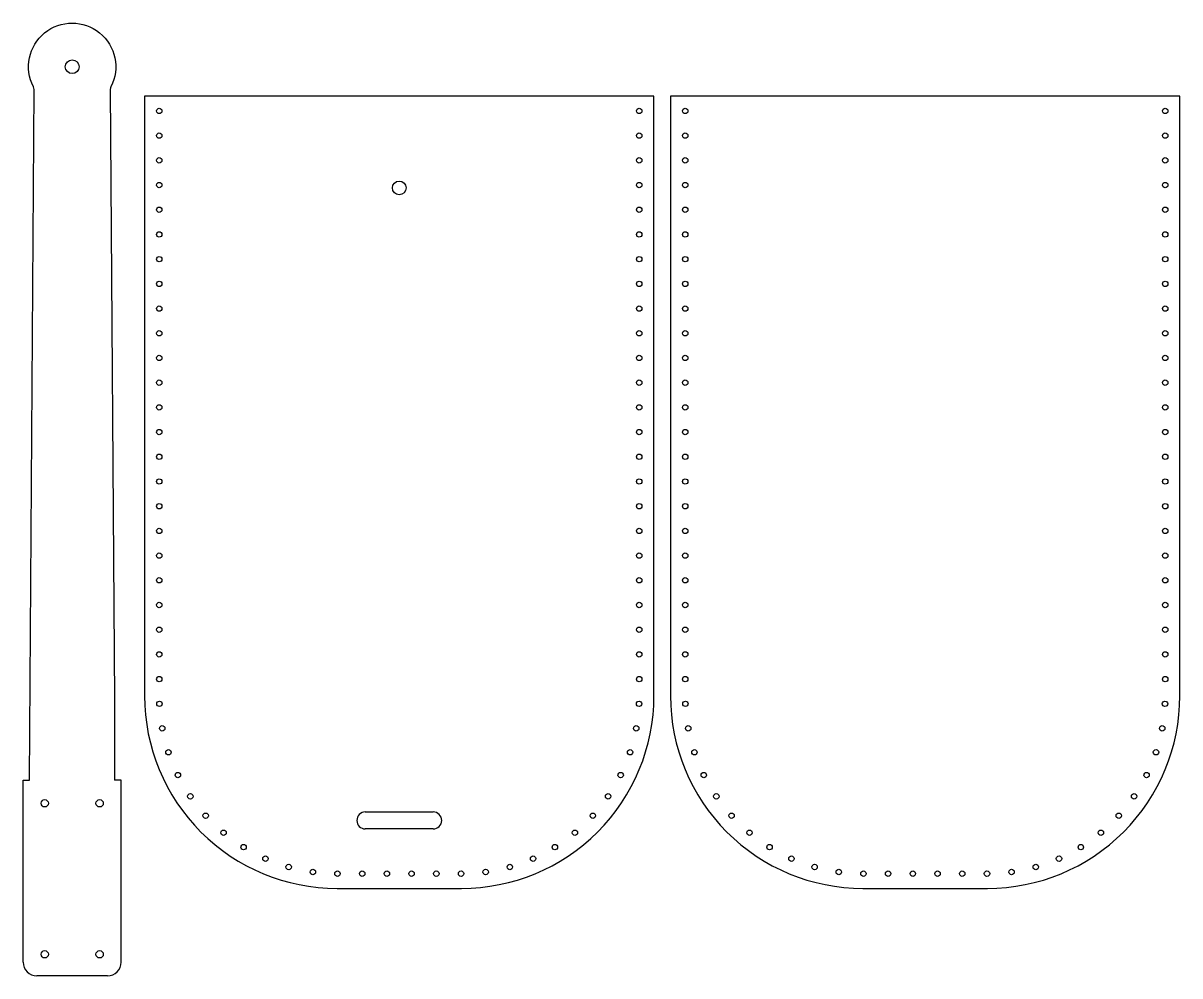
# Model space of a CAD drawing. Header units: millimetres. Extents: x 2076 to 2311, y 1977 to 2171.
import ezdxf

# ---------------------------------------------------------------- set-up
doc = ezdxf.new("R2010")
doc.units = ezdxf.units.MM

# ---------------------------------------------------------------- blocks, each defined once
blk = doc.blocks.new('*U17')
blk.add_circle((0, 0), 0.55)
blk = doc.blocks.new('*U18')
at = {"color": 0, "linetype": 'ByBlock', "lineweight": -2, "transparency": 16777216}
for p, rotation in [((2103.28, 2153.39), 270), ((2201.16, 2153.39), 89.99999999999876), ((2103.28, 2148.36), 270), ((2201.16, 2148.36), 89.99999999999876), ((2103.28, 2143.32), 270), ((2201.16, 2143.32), 89.99999999999876), ((2103.28, 2138.28), 270), ((2201.16, 2138.28), 89.99999999999876), ((2103.28, 2133.24), 270), ((2201.16, 2133.24), 89.99999999999876), ((2103.28, 2128.2), 270), ((2201.16, 2128.2), 89.99999999999876), ((2103.28, 2123.16), 270), ((2201.16, 2123.16), 89.99999999999876), ((2103.28, 2118.12), 270), ((2201.16, 2118.12), 89.99999999999876), ((2103.28, 2113.08), 270), ((2201.16, 2113.08), 89.99999999999876), ((2103.28, 2108.04), 270), ((2201.16, 2108.04), 89.99999999999876), ((2103.28, 2103.01), 270), ((2201.16, 2103.01), 89.99999999999876), ((2103.28, 2097.97), 270), ((2201.16, 2097.97), 89.99999999999876), ((2103.28, 2092.93), 270), ((2201.16, 2092.93), 89.99999999999876), ((2103.28, 2087.89), 270), ((2201.16, 2087.89), 89.99999999999876), ((2103.28, 2082.85), 270), ((2201.16, 2082.85), 89.99999999999876), ((2103.28, 2077.81), 270), ((2201.16, 2077.81), 89.99999999999876), ((2103.28, 2072.77), 270), ((2201.16, 2072.77), 89.99999999999876), ((2103.28, 2067.73), 270), ((2201.16, 2067.73), 89.99999999999876), ((2103.28, 2062.69), 270), ((2201.16, 2062.69), 89.99999999999876), ((2103.28, 2057.66), 270), ((2201.16, 2057.66), 89.99999999999876), ((2103.28, 2052.62), 270), ((2201.16, 2052.62), 89.99999999999876), ((2103.28, 2047.58), 270), ((2201.16, 2047.58), 89.99999999999876), ((2103.28, 2042.54), 270), ((2201.16, 2042.54), 89.99999999999876), ((2103.28, 2037.5), 270), ((2201.16, 2037.5), 89.99999999999876), ((2103.32, 2032.46), 272.5237528877986), ((2201.12, 2032.46), 87.47624711220018), ((2103.89, 2027.46), 280.4902429099296), ((2200.55, 2027.46), 79.50975709006914), ((2105.15, 2022.58), 288.4567329320606), ((2199.29, 2022.58), 71.5432670679382), ((2107.07, 2017.93), 296.4232229541917), ((2197.37, 2017.93), 63.57677704580708), ((2109.62, 2013.59), 304.3897129763225), ((2194.82, 2013.59), 55.6102870236761), ((2112.74, 2009.64), 312.3562029984535), ((2191.7, 2009.64), 47.64379700154509), ((2116.39, 2006.17), 320.3226930205847), ((2188.05, 2006.17), 39.67730697941403), ((2120.48, 2003.23), 328.2891830427155), ((2183.96, 2003.23), 31.71081695728304), ((2124.93, 2000.88), 336.2556730648466), ((2179.51, 2000.88), 23.74432693515212), ((2129.67, 1999.18), 344.2221630869777), ((2134.6, 1998.15), 352.1886531091088), ((2169.84, 1998.15), 7.811346890889967), ((2174.77, 1999.18), 15.77783691302107)]:
    blk.add_blockref('*U17', p, dxfattribs=dict(at, rotation=rotation))
for p in [(2139.62, 1997.82), (2144.66, 1997.82), (2149.7, 1997.82), (2154.74, 1997.82), (2159.78, 1997.82), (2164.82, 1997.82)]:
    blk.add_blockref('*U17', p, dxfattribs=at)
blk = doc.blocks.new('*U21')
blk.add_circle((0, 0), 0.55)
blk = doc.blocks.new('*U22')
at = {"color": 0, "linetype": 'ByBlock', "lineweight": -2, "transparency": 16777216}
for p, rotation in [((2103.28, 2153.39), 270), ((2201.16, 2153.39), 89.99999999999876), ((2103.28, 2148.36), 270), ((2201.16, 2148.36), 89.99999999999876), ((2103.28, 2143.32), 270), ((2201.16, 2143.32), 89.99999999999876), ((2103.28, 2138.28), 270), ((2201.16, 2138.28), 89.99999999999876), ((2103.28, 2133.24), 270), ((2201.16, 2133.24), 89.99999999999876), ((2103.28, 2128.2), 270), ((2201.16, 2128.2), 89.99999999999876), ((2103.28, 2123.16), 270), ((2201.16, 2123.16), 89.99999999999876), ((2103.28, 2118.12), 270), ((2201.16, 2118.12), 89.99999999999876), ((2103.28, 2113.08), 270), ((2201.16, 2113.08), 89.99999999999876), ((2103.28, 2108.04), 270), ((2201.16, 2108.04), 89.99999999999876), ((2103.28, 2103.01), 270), ((2201.16, 2103.01), 89.99999999999876), ((2103.28, 2097.97), 270), ((2201.16, 2097.97), 89.99999999999876), ((2103.28, 2092.93), 270), ((2201.16, 2092.93), 89.99999999999876), ((2103.28, 2087.89), 270), ((2201.16, 2087.89), 89.99999999999876), ((2103.28, 2082.85), 270), ((2201.16, 2082.85), 89.99999999999876), ((2103.28, 2077.81), 270), ((2201.16, 2077.81), 89.99999999999876), ((2103.28, 2072.77), 270), ((2201.16, 2072.77), 89.99999999999876), ((2103.28, 2067.73), 270), ((2201.16, 2067.73), 89.99999999999876), ((2103.28, 2062.69), 270), ((2201.16, 2062.69), 89.99999999999876), ((2103.28, 2057.66), 270), ((2201.16, 2057.66), 89.99999999999876), ((2103.28, 2052.62), 270), ((2201.16, 2052.62), 89.99999999999876), ((2103.28, 2047.58), 270), ((2201.16, 2047.58), 89.99999999999876), ((2103.28, 2042.54), 270), ((2201.16, 2042.54), 89.99999999999876), ((2103.28, 2037.5), 270), ((2201.16, 2037.5), 89.99999999999876), ((2103.32, 2032.46), 272.5237528877986), ((2201.12, 2032.46), 87.47624711220018), ((2103.89, 2027.46), 280.4902429099296), ((2200.55, 2027.46), 79.50975709006914), ((2105.15, 2022.58), 288.4567329320606), ((2199.29, 2022.58), 71.5432670679382), ((2107.07, 2017.93), 296.4232229541917), ((2197.37, 2017.93), 63.57677704580708), ((2109.62, 2013.59), 304.3897129763225), ((2194.82, 2013.59), 55.6102870236761), ((2112.74, 2009.64), 312.3562029984535), ((2191.7, 2009.64), 47.64379700154509), ((2116.39, 2006.17), 320.3226930205847), ((2188.05, 2006.17), 39.67730697941403), ((2120.48, 2003.23), 328.2891830427155), ((2183.96, 2003.23), 31.71081695728304), ((2124.93, 2000.88), 336.2556730648466), ((2179.51, 2000.88), 23.74432693515212), ((2129.67, 1999.18), 344.2221630869777), ((2134.6, 1998.15), 352.1886531091088), ((2169.84, 1998.15), 7.811346890889967), ((2174.77, 1999.18), 15.77783691302107)]:
    blk.add_blockref('*U21', p, dxfattribs=dict(at, rotation=rotation))
for p in [(2139.62, 1997.82), (2144.66, 1997.82), (2149.7, 1997.82), (2154.74, 1997.82), (2159.78, 1997.82), (2164.82, 1997.82)]:
    blk.add_blockref('*U21', p, dxfattribs=at)

msp = doc.modelspace()

# ---------------------------------------------------------------- linework, layer by layer
for p, q in [((2075.52, 1979.77), (2075.52, 2016.9)), ((2075.52, 2016.9), (2076.84, 2016.9)), ((2095.52, 2016.89), (2094.16, 2016.89)), ((2095.52, 1979.77), (2095.52, 2016.89)), ((2145.3, 2010.4), (2152.22, 2010.4)), ((2152.22, 2010.4), (2159.15, 2010.4)), ((2159.15, 2006.94), (2145.3, 2006.94)), ((2092.72, 1976.97), (2078.32, 1976.97))]:
    msp.add_line(p, q)
msp.add_lwpolyline([(2076.84, 2016.9), (2077.75, 2157.8, 0.121648), (2077.62, 2158.33, -1.643306), (2093.41, 2158.34, 0.12165), (2093.28, 2157.8), (2094.16, 2033.37), (2094.16, 2016.89)], format="xyb")
for points in [[(2100.28, 2156.39), (2100.28, 2034.06, 0.414214), (2139.53, 1994.82), (2164.92, 1994.82, 0.414214), (2204.16, 2034.06), (2204.16, 2156.39)], [(2207.54, 2156.39), (2207.54, 2034.06, 0.414214), (2246.78, 1994.82), (2272.17, 1994.82, 0.414214), (2311.41, 2034.06), (2311.41, 2156.39)]]:
    msp.add_lwpolyline(points, format="xyb", close=True)
for centre, radius in [((2085.52, 2162.42), 1.4), ((2152.22, 2137.7), 1.4), ((2079.92, 2012.17), 0.75), ((2091.12, 2012.17), 0.75), ((2079.92, 1981.37), 0.75), ((2091.12, 1981.37), 0.75)]:
    msp.add_circle(centre, radius)
for centre, radius, start, end in [((2145.3, 2008.67), 1.73, 90, 270), ((2159.15, 2008.67), 1.73, 270, 90), ((2078.32, 1979.77), 2.8, 180, 270), ((2092.72, 1979.77), 2.8, 270, 0)]:
    msp.add_arc(centre, radius, start, end)

# ---------------------------------------------------------------- block references
for name, p in [('*U18', (0, 0)), ('*U22', (107.26, 0))]:
    msp.add_blockref(name, p)

doc.saveas('drawing.dxf')
